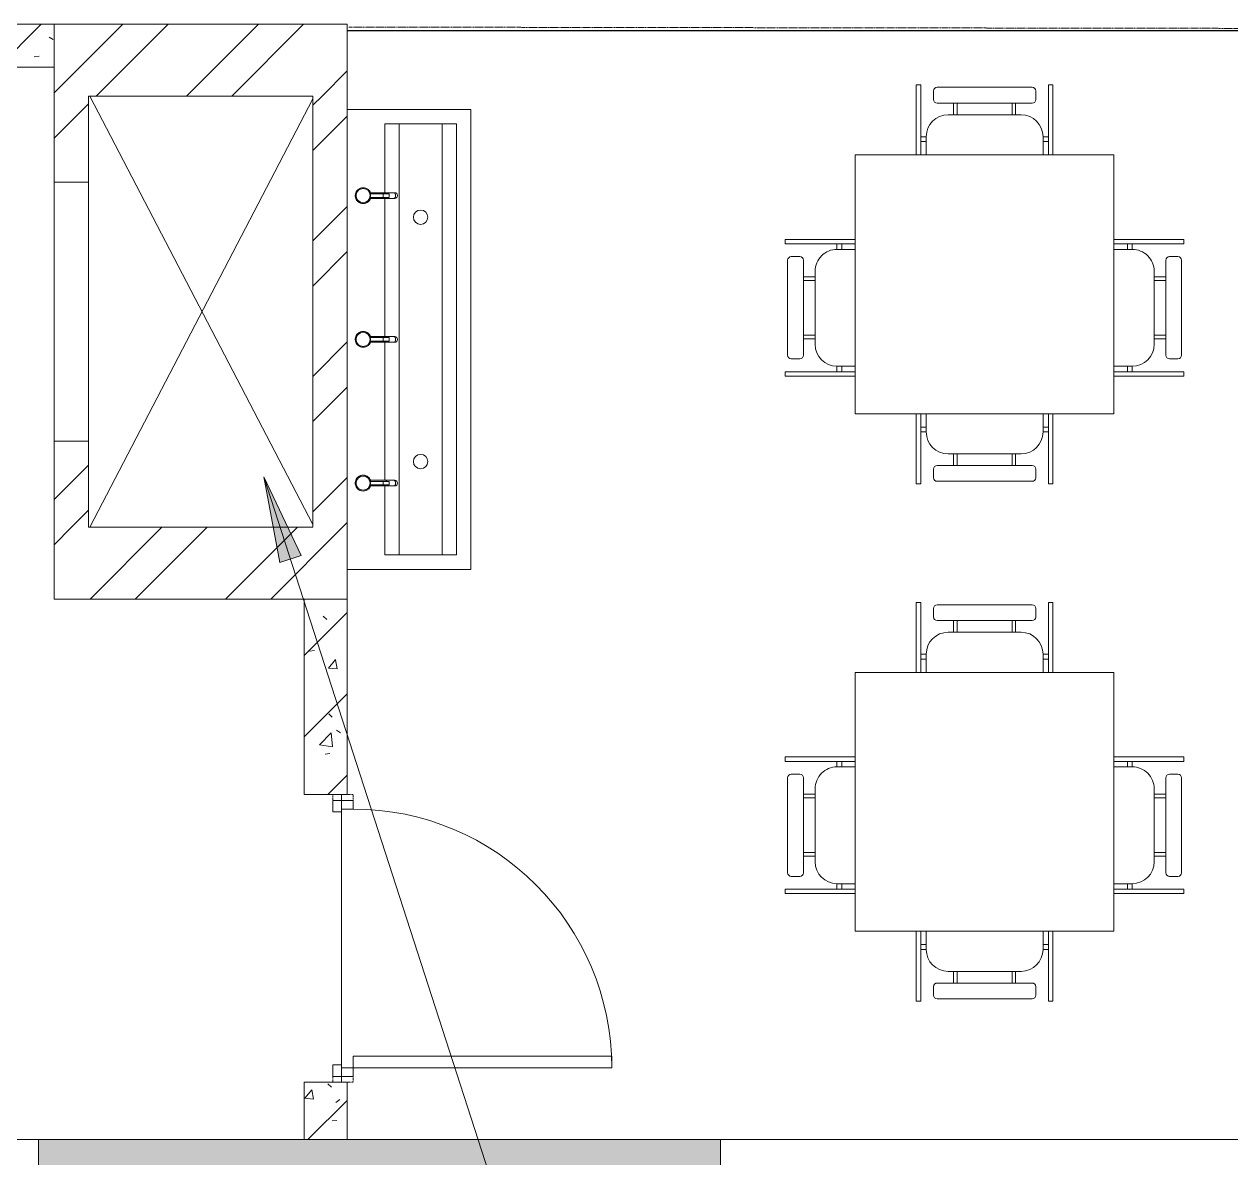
# Model space of a CAD drawing. Header units: millimetres. Extents: x -515342 to 330399, y -224905 to 507333.
# Drawn here: x -355221 to -351023, y 378746 to 382689 of the extents above; entities that cross this region are included whole.
import ezdxf

# ---------------------------------------------------------------- set-up
doc = ezdxf.new("R2010")
doc.units = ezdxf.units.MM
doc.linetypes.add('ASVP_Невидимые', pattern=[5, 3, -2])
doc.linetypes.add('ASVP_Штриховая_ш3 п1_5', pattern=[4.5, 3, -1.5])
doc.layers.get('0').update_dxf_attribs({"lineweight": 0})
for name, color, linetype, lineweight in [('Аннотация', 7, 'Continuous', 0), ('Двери', 7, 'Continuous', 0), ('Линии', 7, 'Continuous', 0), ('Линии разделители', 7, 'ASVP_Штриховая_ш3 п1_5', 0), ('Мебель', 7, 'Continuous', 0), ('Перекрытие', 7, 'Continuous', 0), ('Сантехника', 7, 'Continuous', 0), ('Стены внутренние', 7, 'Continuous', 0), ('Стены несущие', 7, 'Continuous', 0), ('Стены перегородки', 7, 'Continuous', 0), ('Стены штриховка', 7, 'Continuous', 0)]:
    doc.layers.add(name, color=color, linetype=linetype, lineweight=lineweight)
pattern_1 = [(45, (-374461.89, 375834.49), (-141.4214, 141.4214), [])]
pattern_2 = [(50, (-374461.9, 375834.5), (364.368, -31.8783), [38.1, -419.1]), (355, (-374461.9, 375834.5), (-70.486, 382.113), [30.48, -335.28]), (100.451, (-374431.53, 375831.83), (293.885, 350.2334), [32.38, -356.18]), (46.184, (-374461.9, 375936.1), (542.1585, -84.086), [57.15, -628.65]), (96.636, (-374416.7, 375929.1), (474.805, 494.855), [48.57, -534.27]), (351.184, (-374461.9, 375936.1), (474.81, 494.85), [45.72, -502.92]), (21, (-374411.1, 375910.7), (303.2285, -204.5305), [38.1, -419.1]), (326, (-374411.1, 375910.7), (123.604, 368.376), [30.48, -335.28]), (71.451, (-374385.82, 375893.64), (426.834, 163.843), [32.38, -356.18]), (37.5, (-374461.89, 375834.49), (6.17665, 169.11015), [16.764, -314.452, 16.764, -323.596, -336.55]), (37.5, (-374461.89, 375834.49), (6.17665, 169.11015), [-671.576, 16.764, -319.786]), (7.5, (-374461.89, 375834.49), (133.6389, 200.3615), [16.764, -177.292, 16.764, -306.832, -128.27]), (7.5, (-374461.89, 375834.49), (133.6389, 200.3615), [-517.652, 16.764, -111.506]), (327.5, (-374575.17, 375834.49), (271.1818, -11.4584), [16.764, -110.236, 16.764, -379.476, -525.78]), (327.5, (-374575.17, 375834.49), (271.1818, -11.4584), [-523.24, 16.764, -509.016]), (317.5, (-374625.97, 375834.5), (296.2585, 50.8528), [16.764, -148.336, 16.764, -246.38, -373.38]), (317.5, (-374625.97, 375834.5), (296.2585, 50.8528), [-428.244, 16.764, -356.616])]
pattern_3 = [(45, (-374461.9, 375834.5), (-235.7317, 235.7317), []), (45, (-374304.74, 375834.5), (-235.7317, 235.7317), [])]

# ---------------------------------------------------------------- blocks, each defined once
blk = doc.blocks.new('СД_Люблино_Фасады_rvt-1-О_АР_П_4__10_050_План 4 этажа')
at = {"layer": 'Стены внутренние'}
h = blk.add_hatch(dxfattribs=at)
h.set_pattern_fill('FP_1', color=256, style=0, pattern_type=2)
h.set_pattern_definition([(45, (0, 0), (-224.5064, 224.5064), []), (45, (224.5, 0), (-224.5064, 224.5064), [396.875, -79.375, 3.353, -76.022])])
h.paths.add_polyline_path([(85325, 2475), (85325, 2975), (84034.6, 2975), (84034.6, 2475), (84733.5, 2475)])
h.paths.add_polyline_path([(82424.6, 2475), (82424.6, 2975), (80024.6, 2975), (80024.6, 2475), (82179, 2475)])
h.paths.add_polyline_path([(77581, 2475), (77614.6, 2475), (77614.6, 2975), (76428.8, 2975), (76428.8, 2475), (76559.2, 2475)])
h.paths.add_polyline_path([(74004.7, 2475), (74018.8, 2475), (74018.8, 2975), (71654.3, 2975), (71654.3, 2475), (73493.8, 2475)])
h.paths.add_polyline_path([(69917.5, 2475), (70044.3, 2475), (70044.3, 2975), (68833.2, 2975), (68833.2, 2475), (69406.6, 2475)])
h.paths.add_polyline_path([(67223.2, 2475), (67223.2, 2975), (66055, 2975), (66055, 2475), (66852.1, 2475)])
h.paths.add_polyline_path([(64445, 2475), (64445, 2975), (63279.5, 2975), (63279.5, 2475), (64297.6, 2475)])
h.paths.add_polyline_path([(61669.5, 2475), (61669.5, 2975), (59270, 2975), (59270, 2475), (61232.2, 2475)])
h.paths.add_polyline_path([(56860, 2475), (56860, 2975), (55705, 2975), (55705, 2475), (56634.1, 2475)])
h.paths.add_polyline_path([(53295, 2475), (53295, 2975), (52107.5, 2975), (52107.5, 2475), (53057.8, 2475)])
h.paths.add_polyline_path([(49481.5, 2475), (49697.5, 2475), (49697.5, 2975), (48505, 2975), (48505, 2475), (48970.6, 2475)])
h.paths.add_polyline_path([(46095, 2475), (46095, 2975), (44880, 2975), (44880, 2475), (45905.2, 2475)])
h.paths.add_polyline_path([(42329, 2475), (42470, 2475), (42470, 2975), (40100.1, 2975), (40100.1, 2475), (41818.1, 2475)])
h.paths.add_polyline_path([(38241.8, 2475), (38490.1, 2475), (38490.1, 2975), (37284.2, 2975), (37284.2, 2475), (37730.9, 2475)])
h.paths.add_polyline_path([(35674.2, 2475), (35674.2, 2975), (34486.9, 2975), (34486.9, 2475), (35177, 2475)])
h.paths.add_polyline_path([(32876.9, 2475), (32876.9, 2975), (31722.6, 2975), (31722.6, 2475), (32621.9, 2475)])
h.paths.add_polyline_path([(30067.4, 2475), (30112.6, 2475), (30112.6, 2975), (27685.9, 2975), (27685.9, 2475), (29556.5, 2475)])
h.paths.add_polyline_path([(25275.9, 2475), (25275.9, 2975), (24073.4, 2975), (24073.4, 2475), (24958.4, 2475)])
h.paths.add_polyline_path([(21382.1, 2475), (21663.4, 2475), (21663.4, 2975), (19290.9, 2975), (19290.9, 2475), (19338.5, 2475)])
h.paths.add_polyline_path([(17680.9, 2475), (17680.9, 2975), (16335, 2975), (16335, 2475), (17294.9, 2475)])
for p, q in [((17680.9, 2975), (19290.9, 2975)), ((21663.4, 2975), (24073.4, 2975))]:
    blk.add_line(p, q, dxfattribs=at)
at = {"layer": 'Стены несущие'}
for p, q in [((21663.4, 2975), (19290.9, 2975)), ((19290.9, 2975), (19290.9, 2655)), ((21663.4, 2655), (21663.4, 2975))]:
    blk.add_line(p, q, dxfattribs=at)
blk = doc.blocks.new('Дверь_Деревянная_1 полотно - АР_Дверь_Межкомнатная_900х2000h_полотно__Г_Л-9146195-О_АР_П_4__10_050_План 4 этажа')
at = {"layer": 'Двери', "lineweight": 18}
for p, q in [((450, 995), (410, 995)), ((410, 95), (410, 995)), ((450, 95), (450, 995)), ((-480, 95), (-450, 95)), ((-480, 95), (-480, 25)), ((-450, 55), (-450, 95)), ((410, 95), (450, 95)), ((480, 95), (450, 95)), ((450, 55), (450, 95)), ((480, 95), (480, 25)), ((-450, 55), (-440, 55)), ((-440, 25), (-440, 55)), ((450, 55), (440, 55)), ((440, 25), (440, 55)), ((-480, 25), (-440, 25)), ((480, 25), (440, 25))]:
    blk.add_line(p, q, dxfattribs=at)
at = {"layer": 'Двери', "linetype": 'ASVP_Невидимые', "lineweight": 18}
for p, q in [((-500, 95), (-500, 75)), ((-480, 95), (-500, 95)), ((480, 95), (500, 95)), ((500, 95), (500, 75)), ((-500, 25), (-480, 25)), ((500, 25), (480, 25))]:
    blk.add_line(p, q, dxfattribs=at)
at = {"layer": 'Двери', "lineweight": 18}
blk.add_arc((450, 95), 900, 90, 180, dxfattribs=at)
blk = doc.blocks.new('Стол-Прямоугольный - 900х900 мм-8748101-О_АР_П_4__10_050_План 4 этажа')
at = {"layer": 'Мебель'}
for p, q in [((450, 450), (-450, 450)), ((-450, 450), (-450, -450)), ((450, -450), (450, 450)), ((-450, -450), (450, -450))]:
    blk.add_line(p, q, dxfattribs=at)
blk = doc.blocks.new('Стул-Штабель - Стул-Штабель-8766705-О_АР_П_4__10_050_План 4 этажа')
at = {"layer": 'Мебель'}
for p, q in [((-416.6, 108.9), (-416.6, -134.5)), ((-401.3, -134.5), (-401.3, 108.9)), ((-382.2, 108.9), (-382.2, 45.4)), ((24.2, 108.9), (24.2, 45.4)), ((43.2, -134.5), (43.2, 108.9)), ((58.6, 108.9), (58.6, -134.5)), ((-401.3, 45.4), (-401.3, 62.4)), ((-382.2, 62.4), (-401.3, 62.4)), ((-382.2, 45.4), (-401.3, 45.4)), ((-382.2, 45.4), (-382.2, 62.4)), ((24.2, 62.4), (43.2, 62.4)), ((24.2, 45.4), (24.2, 62.4)), ((24.2, 45.4), (43.2, 45.4)), ((43.2, 45.4), (43.2, 62.4)), ((-306, -30.8), (-52, -30.8)), ((-286.9, -30.8), (-286.9, -71.4)), ((-286.9, -30.8), (-274.2, -30.8)), ((-274.2, -30.8), (-274.2, -71.4)), ((-83.8, -30.8), (-83.8, -71.4)), ((-71.1, -30.8), (-83.8, -30.8)), ((-71.1, -30.8), (-71.1, -71.4)), ((-344.1, -71.4), (-13.9, -71.4)), ((-356.8, -84.1), (-356.8, -113.6)), ((-1.2, -84.1), (-1.2, -113.6)), ((-416.6, -134.5), (-401.3, -134.5)), ((-344.1, -126.3), (-13.9, -126.3)), ((58.6, -134.5), (43.2, -134.5))]:
    blk.add_line(p, q, dxfattribs=at)
for centre, radius, start, end in [((-306, 45.4), 76.2, 180, 270), ((-52, 45.4), 76.2, 270, 0), ((-344.1, -84.1), 12.7, 90, 180), ((-13.9, -84.1), 12.7, 360, 90), ((-344.1, -113.6), 12.7, 180, 270), ((-13.9, -113.6), 12.7, 270, 0)]:
    blk.add_arc(centre, radius, start, end, dxfattribs=at)
blk = doc.blocks.new('Стул-Штабель - Стул-Штабель-8767036-О_АР_П_4__10_050_План 4 этажа')
at = {"layer": 'Мебель'}
for p, q in [((-416.6, -108.9), (-416.6, 134.5)), ((-416.6, 134.5), (-401.3, 134.5)), ((-401.3, 134.5), (-401.3, -108.9)), ((-344.1, 126.3), (-13.9, 126.3)), ((43.2, 134.5), (43.2, -108.9)), ((58.6, 134.5), (43.2, 134.5)), ((58.6, -108.9), (58.6, 134.5)), ((-356.8, 84.1), (-356.8, 113.6)), ((-1.2, 84.1), (-1.2, 113.6)), ((-344.1, 71.4), (-13.9, 71.4)), ((-286.9, 30.8), (-286.9, 71.4)), ((-274.2, 30.8), (-274.2, 71.4)), ((-83.8, 30.8), (-83.8, 71.4)), ((-71.1, 30.8), (-71.1, 71.4)), ((-306, 30.8), (-52, 30.8)), ((-286.9, 30.8), (-274.2, 30.8)), ((-71.1, 30.8), (-83.8, 30.8)), ((-401.3, -45.4), (-401.3, -62.4)), ((-382.2, -45.4), (-401.3, -45.4)), ((-382.2, -62.4), (-401.3, -62.4)), ((-382.2, -45.4), (-382.2, -62.4)), ((-382.2, -108.9), (-382.2, -45.4)), ((24.2, -45.4), (24.2, -62.4)), ((24.2, -45.4), (43.2, -45.4)), ((24.2, -108.9), (24.2, -45.4)), ((24.2, -62.4), (43.2, -62.4)), ((43.2, -45.4), (43.2, -62.4))]:
    blk.add_line(p, q, dxfattribs=at)
for centre, radius, start, end in [((-344.1, 113.6), 12.7, 90, 180), ((-13.9, 113.6), 12.7, 360, 90), ((-344.1, 84.1), 12.7, 180, 270), ((-13.9, 84.1), 12.7, 270, 0), ((-306, -45.4), 76.2, 90, 180), ((-52, -45.4), 76.2, 360, 90)]:
    blk.add_arc(centre, radius, start, end, dxfattribs=at)
blk = doc.blocks.new('Стул-Штабель - Стул-Штабель-V26-О_АР_П_4__10_050_План 4 этажа')
at = {"layer": 'Мебель'}
for p, q in [((-416.6, 108.9), (-416.6, -134.5)), ((-401.3, -134.5), (-401.3, 108.9)), ((-382.2, 108.9), (-382.2, 45.4)), ((24.2, 108.9), (24.2, 45.4)), ((43.2, -134.5), (43.2, 108.9)), ((58.6, 108.9), (58.6, -134.5)), ((-401.3, 45.4), (-401.3, 62.4)), ((-382.2, 62.4), (-401.3, 62.4)), ((-382.2, 45.4), (-401.3, 45.4)), ((-382.2, 45.4), (-382.2, 62.4)), ((24.2, 62.4), (43.2, 62.4)), ((24.2, 45.4), (24.2, 62.4)), ((24.2, 45.4), (43.2, 45.4)), ((43.2, 45.4), (43.2, 62.4)), ((-306, -30.8), (-52, -30.8)), ((-286.9, -30.8), (-286.9, -71.4)), ((-286.9, -30.8), (-274.2, -30.8)), ((-274.2, -30.8), (-274.2, -71.4)), ((-83.8, -30.8), (-83.8, -71.4)), ((-71.1, -30.8), (-83.8, -30.8)), ((-71.1, -30.8), (-71.1, -71.4)), ((-344.1, -71.4), (-13.9, -71.4)), ((-356.8, -84.1), (-356.8, -113.6)), ((-1.2, -84.1), (-1.2, -113.6)), ((-416.6, -134.5), (-401.3, -134.5)), ((-344.1, -126.3), (-13.9, -126.3)), ((58.6, -134.5), (43.2, -134.5))]:
    blk.add_line(p, q, dxfattribs=at)
for centre, radius, start, end in [((-306, 45.4), 76.2, 180, 270), ((-52, 45.4), 76.2, 270, 0), ((-344.1, -84.1), 12.7, 90, 180), ((-13.9, -84.1), 12.7, 360, 90), ((-344.1, -113.6), 12.7, 180, 270), ((-13.9, -113.6), 12.7, 270, 0)]:
    blk.add_arc(centre, radius, start, end, dxfattribs=at)
blk = doc.blocks.new('Стул-Штабель - Стул-Штабель-V27-О_АР_П_4__10_050_План 4 этажа')
at = {"layer": 'Мебель'}
for p, q in [((-416.6, -108.9), (-416.6, 134.5)), ((-416.6, 134.5), (-401.3, 134.5)), ((-401.3, 134.5), (-401.3, -108.9)), ((-344.1, 126.3), (-13.9, 126.3)), ((43.2, 134.5), (43.2, -108.9)), ((58.6, 134.5), (43.2, 134.5)), ((58.6, -108.9), (58.6, 134.5)), ((-356.8, 84.1), (-356.8, 113.6)), ((-1.2, 84.1), (-1.2, 113.6)), ((-344.1, 71.4), (-13.9, 71.4)), ((-286.9, 30.8), (-286.9, 71.4)), ((-274.2, 30.8), (-274.2, 71.4)), ((-83.8, 30.8), (-83.8, 71.4)), ((-71.1, 30.8), (-71.1, 71.4)), ((-306, 30.8), (-52, 30.8)), ((-286.9, 30.8), (-274.2, 30.8)), ((-71.1, 30.8), (-83.8, 30.8)), ((-401.3, -45.4), (-401.3, -62.4)), ((-382.2, -45.4), (-401.3, -45.4)), ((-382.2, -62.4), (-401.3, -62.4)), ((-382.2, -45.4), (-382.2, -62.4)), ((-382.2, -108.9), (-382.2, -45.4)), ((24.2, -45.4), (24.2, -62.4)), ((24.2, -45.4), (43.2, -45.4)), ((24.2, -108.9), (24.2, -45.4)), ((24.2, -62.4), (43.2, -62.4)), ((43.2, -45.4), (43.2, -62.4))]:
    blk.add_line(p, q, dxfattribs=at)
for centre, radius, start, end in [((-344.1, 113.6), 12.7, 90, 180), ((-13.9, 113.6), 12.7, 360, 90), ((-344.1, 84.1), 12.7, 180, 270), ((-13.9, 84.1), 12.7, 270, 0), ((-306, -45.4), 76.2, 90, 180), ((-52, -45.4), 76.2, 360, 90)]:
    blk.add_arc(centre, radius, start, end, dxfattribs=at)
blk = doc.blocks.new('АР_Раковина коллективная - АР_Раковина коллективная 2-9486707-О_АР_П_4__10_050_План 4 этажа')
at = {"layer": 'Сантехника'}
for p, q in [((20795.1, 6558.5), (20365, 6558.5)), ((20795.1, 4958.5), (20795.1, 6558.5)), ((20495.1, 6508.5), (20745.1, 6508.5)), ((20495.1, 6268.5), (20495.1, 6508.5)), ((20545.1, 5008.5), (20545.1, 6508.5)), ((20695.1, 6508.5), (20695.1, 5008.5)), ((20745.1, 6508.5), (20745.1, 5008.5)), ((20495.1, 5768.5), (20495.1, 6248.6)), ((20495.1, 5268.5), (20495.1, 5748.6)), ((20495.1, 5008.5), (20495.1, 5248.6)), ((20745.1, 5008.5), (20495.1, 5008.5)), ((20365, 4958.5), (20795.1, 4958.5))]:
    blk.add_line(p, q, dxfattribs=at)
for centre, start, end in [((20620.1, 6183.5), 90, 270), ((20620.1, 6183.5), 270, 90), ((20620.1, 5333.5), 90, 270), ((20620.1, 5333.5), 270, 90)]:
    blk.add_arc(centre, 25, start, end, dxfattribs=at)
blk = doc.blocks.new('АР_Смеситель для коллективной раковины_ГОСТ25809-96 - АР_Смеситель_Для умывальника_Однорукояточный-8292415-О_АР_П_4__10_050_План 4 этажа')
at = {"layer": 'Сантехника'}
for p, q in [((20490.4, 5764.5), (20444.7, 5764.5)), ((20444.7, 5752.5), (20490.4, 5752.5)), ((20503.5, 5768.5), (20445.3, 5768.5)), ((20490.3, 5753.5), (20490.3, 5763.5)), ((20511.1, 5764.5), (20490.4, 5764.5)), ((20490.4, 5752.5), (20511.1, 5752.5)), ((20526.2, 5768.5), (20503.5, 5768.5)), ((20511.1, 5763.5), (20511.1, 5764.5)), ((20511.1, 5764.5), (20511.1, 5763.5)), ((20511.1, 5763.5), (20511.1, 5753.5)), ((20511.1, 5753.5), (20511.1, 5752.5)), ((20511.1, 5752.5), (20511.1, 5753.5)), ((20530.1, 5768.5), (20526.2, 5768.5)), ((20445.3, 5748.5), (20503.5, 5748.5)), ((20503.5, 5748.5), (20526.2, 5748.5)), ((20526.2, 5748.5), (20530.1, 5748.5))]:
    blk.add_line(p, q, dxfattribs=at)
for radius, start, end in [(27.5, 90, 270), (27.5, 173.3116, 186.6875), (27.5, 135, 168.0226), (27.5, 191.9767, 225), (24.5, 90, 270), (27.5, 113.3113, 126.6872), (27.5, 90, 108.0223), (27.5, 71.9777, 90), (27.5, 11.0769, 90), (24.5, 270, 90), (27.5, 270, 348.9224), (27.5, 53.3128, 66.6887), (27.5, 11.9774, 45), (27.5, 315, 348.0233), (24.5, 10.2298, 15), (24.5, 10.2298, 15), (24.5, 345, 349.7702), (24.5, 345, 349.7702), (27.5, 233.3119, 246.6878), (27.5, 251.9769, 270), (27.5, 270, 288.0231), (27.5, 293.3122, 306.6881)]:
    blk.add_arc((20420.1, 5758.5), radius, start, end, dxfattribs=at)
for start_param, end_param in [(4.712389, 6.283185), (3.141593, 4.712389)]:
    blk.add_ellipse((20530.1, 5758.5), major_axis=(0, 10), ratio=0.965926, start_param=start_param, end_param=end_param, dxfattribs=at)
for points, knots in [([(20444.2, 5763), (20444.2, 5763.3), (20444.1, 5763.8), (20443.9, 5764.4), (20443.8, 5764.8), (20443.8, 5765), (20443.7, 5765.1)], [0.13888889, 0.13888889, 0.13888889, 0.13888889, 0.16666667, 0.19444444, 0.20833333, 0.22222222, 0.22222222, 0.22222222, 0.22222222]), ([(20443.7, 5751.8), (20443.7, 5751.9), (20443.8, 5752), (20443.9, 5752.4), (20444, 5753.1), (20444.1, 5753.7), (20444.2, 5754)], [0.77430556, 0.77430556, 0.77430556, 0.77430556, 0.78298611, 0.79166667, 0.82638889, 0.86111111, 0.86111111, 0.86111111, 0.86111111]), ([(20490.4, 5764.5), (20490.4, 5764.5), (20490.4, 5764.5), (20490.3, 5764.4), (20490.3, 5764.2), (20490.3, 5764), (20490.3, 5763.7), (20490.3, 5763.5)], [0, 0, 0, 0, 0.166667, 0.333333, 0.5, 0.666667, 1, 1, 1, 1]), ([(20490.8, 5752.5), (20490.8, 5752.5), (20490.8, 5752.5), (20490.9, 5752.6), (20490.9, 5752.8), (20490.9, 5753.1), (20490.9, 5753.3), (20490.9, 5753.5)], [0, 0, 0, 0, 0.166667, 0.333333, 0.5, 0.666667, 1, 1, 1, 1]), ([(20499.8, 5753.5), (20500.2, 5752), (20501, 5750.1), (20502.4, 5748.7), (20503.2, 5748.5), (20503.5, 5748.5)], [0.1666667, 0.1666667, 0.1666667, 0.1666667, 0.3333333, 0.4166667, 0.5, 0.5, 0.5, 0.5]), ([(20526.2, 5768.5), (20526.4, 5768.5), (20526.7, 5768.5), (20527.2, 5768.4), (20527.6, 5768.3), (20528.1, 5768.2), (20528.5, 5768), (20529, 5767.8), (20529.4, 5767.5), (20529.8, 5767.2), (20530.2, 5766.8), (20530.7, 5766.3), (20531.1, 5765.8), (20531.6, 5765.1), (20532, 5764.4), (20532.4, 5763.5), (20532.8, 5762.4), (20533.2, 5760.7), (20533.3, 5759.4), (20533.3, 5758.5)], [0.5, 0.5, 0.5, 0.5, 0.5208333, 0.5416667, 0.5625, 0.5833333, 0.6041667, 0.625, 0.6458333, 0.6666667, 0.6875, 0.7083333, 0.75, 0.7708333, 0.7916667, 0.8333333, 0.875, 0.9166667, 1, 1, 1, 1]), ([(20533.3, 5758.5), (20533.3, 5757.6), (20533.2, 5756.3), (20532.8, 5754.7), (20532.4, 5753.5), (20532, 5752.6), (20531.6, 5751.9), (20531.1, 5751.3), (20530.6, 5750.6), (20529.9, 5750), (20529.4, 5749.5), (20529, 5749.3), (20528.5, 5749), (20528.1, 5748.8), (20527.6, 5748.7), (20527.2, 5748.6), (20526.7, 5748.5), (20526.4, 5748.5), (20526.2, 5748.5)], [0, 0, 0, 0, 0.0833333, 0.125, 0.1666667, 0.2083333, 0.2291667, 0.25, 0.2916667, 0.3333333, 0.3541667, 0.375, 0.3958333, 0.4166667, 0.4375, 0.4583333, 0.4791667, 0.5, 0.5, 0.5, 0.5])]:
    blk.add_open_spline(points, degree=3, knots=knots, dxfattribs=at)
for points in [[(20444.8, 5763.5), (20444.8, 5763.6), (20444.8, 5763.8), (20444.8, 5764), (20444.7, 5764.2), (20444.7, 5764.4), (20444.7, 5764.5), (20444.7, 5764.5)], [(20444.7, 5752.5), (20444.7, 5752.6), (20444.7, 5752.6), (20444.7, 5752.8), (20444.8, 5753), (20444.8, 5753.3), (20444.8, 5753.4), (20444.8, 5753.5)], [(20444.8, 5753.5), (20445.2, 5755.2), (20445.5, 5758.5), (20445.2, 5761.8), (20444.8, 5763.5)], [(20445.1, 5764.5), (20445.1, 5764.5), (20445.2, 5764.5), (20445.2, 5764.5)], [(20445.2, 5752.6), (20445.2, 5752.6), (20445.2, 5752.5), (20445.1, 5752.5), (20445.1, 5752.5)], [(20490.3, 5753.5), (20490.3, 5753.3), (20490.3, 5753), (20490.3, 5752.6), (20490.4, 5752.5), (20490.4, 5752.5)], [(20490.9, 5763.5), (20490.9, 5763.7), (20490.9, 5764), (20490.9, 5764.4), (20490.8, 5764.5), (20490.8, 5764.5)], [(20503.5, 5768.5), (20503.2, 5768.5), (20502.4, 5768.3), (20501.4, 5767.3), (20500.5, 5765.7), (20500, 5764.3), (20499.8, 5763.5)]]:
    blk.add_open_spline(points, degree=3, dxfattribs=at)
blk = doc.blocks.new('АР_Смеситель для коллективной раковины_ГОСТ25809-96 - АР_Смеситель_Для умывальника_Однорукояточный-V65-О_АР_П_4__10_050_План 4 этажа')
at = {"layer": 'Сантехника'}
for p, q in [((20490.4, 5264.5), (20444.7, 5264.5)), ((20444.7, 5252.5), (20490.4, 5252.5)), ((20503.5, 5268.5), (20445.3, 5268.5)), ((20445.3, 5248.5), (20503.5, 5248.5)), ((20490.3, 5253.5), (20490.3, 5263.5)), ((20511.1, 5264.5), (20490.4, 5264.5)), ((20490.4, 5252.5), (20511.1, 5252.5)), ((20526.2, 5268.5), (20503.5, 5268.5)), ((20503.5, 5248.5), (20526.2, 5248.5)), ((20511.1, 5263.5), (20511.1, 5264.5)), ((20511.1, 5264.5), (20511.1, 5263.5)), ((20511.1, 5263.5), (20511.1, 5253.5)), ((20511.1, 5253.5), (20511.1, 5252.5)), ((20511.1, 5252.5), (20511.1, 5253.5)), ((20530.1, 5268.5), (20526.2, 5268.5)), ((20526.2, 5248.5), (20530.1, 5248.5))]:
    blk.add_line(p, q, dxfattribs=at)
for radius, start, end in [(27.5, 90, 270), (27.5, 173.3116, 186.6875), (27.5, 150, 168.0226), (27.5, 191.9767, 225), (24.5, 90, 270), (27.5, 135, 149.3687), (27.5, 113.3113, 126.6872), (27.5, 90, 108.0223), (27.5, 71.9777, 90), (27.5, 11.0769, 90), (24.5, 270, 90), (27.5, 270, 348.9224), (27.5, 53.3128, 66.6887), (27.5, 30.6313, 45), (27.5, 315, 348.0233), (24.5, 10.2298, 15), (24.5, 10.2298, 15), (24.5, 345, 349.7702), (24.5, 345, 349.7702), (27.5, 11.9774, 30), (27.5, 233.3119, 246.6878), (27.5, 251.9769, 270), (27.5, 270, 288.0231), (27.5, 293.3122, 306.6881)]:
    blk.add_arc((20420.1, 5258.5), radius, start, end, dxfattribs=at)
for start_param, end_param in [(4.712389, 6.283185), (3.141593, 4.712389)]:
    blk.add_ellipse((20530.1, 5258.5), major_axis=(0, 10), ratio=0.965926, start_param=start_param, end_param=end_param, dxfattribs=at)
for points, knots in [([(20444.2, 5263), (20444.2, 5263.3), (20444.1, 5263.8), (20443.9, 5264.4), (20443.8, 5264.8), (20443.8, 5265), (20443.7, 5265.1)], [0.13888889, 0.13888889, 0.13888889, 0.13888889, 0.16666667, 0.19444444, 0.20833333, 0.22222222, 0.22222222, 0.22222222, 0.22222222]), ([(20443.7, 5251.8), (20443.7, 5251.9), (20443.8, 5252), (20443.9, 5252.4), (20444, 5253.1), (20444.1, 5253.7), (20444.2, 5254)], [0.77430556, 0.77430556, 0.77430556, 0.77430556, 0.78298611, 0.79166667, 0.82638889, 0.86111111, 0.86111111, 0.86111111, 0.86111111]), ([(20490.4, 5264.5), (20490.4, 5264.5), (20490.4, 5264.5), (20490.3, 5264.4), (20490.3, 5264.2), (20490.3, 5264), (20490.3, 5263.7), (20490.3, 5263.5)], [0, 0, 0, 0, 0.166667, 0.333333, 0.5, 0.666667, 1, 1, 1, 1]), ([(20490.8, 5252.5), (20490.8, 5252.5), (20490.8, 5252.5), (20490.9, 5252.6), (20490.9, 5252.8), (20490.9, 5253.1), (20490.9, 5253.3), (20490.9, 5253.5)], [0, 0, 0, 0, 0.166667, 0.333333, 0.5, 0.666667, 1, 1, 1, 1]), ([(20499.8, 5253.5), (20500.2, 5252), (20501, 5250.1), (20502.4, 5248.7), (20503.2, 5248.5), (20503.5, 5248.5)], [0.1666667, 0.1666667, 0.1666667, 0.1666667, 0.3333333, 0.4166667, 0.5, 0.5, 0.5, 0.5]), ([(20526.2, 5268.5), (20526.4, 5268.5), (20526.7, 5268.5), (20527.2, 5268.4), (20527.6, 5268.3), (20528.1, 5268.2), (20528.5, 5268), (20529, 5267.8), (20529.4, 5267.5), (20529.8, 5267.2), (20530.2, 5266.8), (20530.7, 5266.3), (20531.1, 5265.8), (20531.6, 5265.1), (20532, 5264.4), (20532.4, 5263.5), (20532.8, 5262.4), (20533.2, 5260.7), (20533.3, 5259.4), (20533.3, 5258.5)], [0.5, 0.5, 0.5, 0.5, 0.5208333, 0.5416667, 0.5625, 0.5833333, 0.6041667, 0.625, 0.6458333, 0.6666667, 0.6875, 0.7083333, 0.75, 0.7708333, 0.7916667, 0.8333333, 0.875, 0.9166667, 1, 1, 1, 1]), ([(20533.3, 5258.5), (20533.3, 5257.6), (20533.2, 5256.3), (20532.8, 5254.7), (20532.4, 5253.5), (20532, 5252.6), (20531.6, 5251.9), (20531.1, 5251.3), (20530.6, 5250.6), (20529.9, 5250), (20529.4, 5249.5), (20529, 5249.3), (20528.5, 5249), (20528.1, 5248.8), (20527.6, 5248.7), (20527.2, 5248.6), (20526.7, 5248.5), (20526.4, 5248.5), (20526.2, 5248.5)], [0, 0, 0, 0, 0.0833333, 0.125, 0.1666667, 0.2083333, 0.2291667, 0.25, 0.2916667, 0.3333333, 0.3541667, 0.375, 0.3958333, 0.4166667, 0.4375, 0.4583333, 0.4791667, 0.5, 0.5, 0.5, 0.5])]:
    blk.add_open_spline(points, degree=3, knots=knots, dxfattribs=at)
for points in [[(20444.8, 5263.5), (20444.8, 5263.6), (20444.8, 5263.8), (20444.8, 5264), (20444.7, 5264.2), (20444.7, 5264.4), (20444.7, 5264.5), (20444.7, 5264.5)], [(20444.7, 5252.5), (20444.7, 5252.6), (20444.7, 5252.6), (20444.7, 5252.8), (20444.8, 5253), (20444.8, 5253.3), (20444.8, 5253.4), (20444.8, 5253.5)], [(20444.8, 5253.5), (20445.2, 5255.2), (20445.5, 5258.5), (20445.2, 5261.8), (20444.8, 5263.5)], [(20445.1, 5264.5), (20445.1, 5264.5), (20445.2, 5264.5), (20445.2, 5264.5)], [(20445.2, 5252.6), (20445.2, 5252.6), (20445.2, 5252.5), (20445.1, 5252.5), (20445.1, 5252.5)], [(20490.3, 5253.5), (20490.3, 5253.3), (20490.3, 5253), (20490.3, 5252.6), (20490.4, 5252.5), (20490.4, 5252.5)], [(20490.9, 5263.5), (20490.9, 5263.7), (20490.9, 5264), (20490.9, 5264.4), (20490.8, 5264.5), (20490.8, 5264.5)], [(20503.5, 5268.5), (20503.2, 5268.5), (20502.4, 5268.3), (20501.4, 5267.3), (20500.5, 5265.7), (20500, 5264.3), (20499.8, 5263.5)]]:
    blk.add_open_spline(points, degree=3, dxfattribs=at)

msp = doc.modelspace()

# ---------------------------------------------------------------- hatches: boundary and pattern name
at = {"layer": 'Аннотация'}
msp.add_hatch(color=256, dxfattribs=at).paths.add_polyline_path([(-354386.6602, 381114.8965), (-354331.996, 380817.2864), (-354256.8315, 380841.5754)])
at = {"layer": 'Стены внутренние'}
h = msp.add_hatch(dxfattribs=at)
h.set_pattern_fill('FP_3', color=256, style=0, pattern_type=2)
h.set_pattern_definition(pattern_1)
h.paths.add_polyline_path([(-358188.7513, 382539.4286), (-357116.8897, 382539.4286), (-357116.8897, 382689.4286), (-358266.8897, 382689.4286), (-358266.8897, 382539.4286)])
h.paths.add_polyline_path([(-356116.8897, 382539.4286), (-355116.8897, 382539.4286), (-355116.8897, 382689.4286), (-356116.8897, 382689.4286)])
h = msp.add_hatch(dxfattribs=at)
h.set_pattern_fill('FP_4', color=256, style=0, pattern_type=2)
h.set_pattern_definition(pattern_2)
h.paths.add_polyline_path([(-358188.7513, 382539.4286), (-357116.8897, 382539.4286), (-357116.8897, 382689.4286), (-358266.8897, 382689.4286), (-358266.8897, 382539.4286)])
h.paths.add_polyline_path([(-356116.8897, 382539.4286), (-355116.8897, 382539.4286), (-355116.8897, 382689.4286), (-356116.8897, 382689.4286)])
h = msp.add_hatch(dxfattribs=at)
h.set_pattern_fill('FP_5', color=256, style=0, pattern_type=2)
h.set_pattern_definition(pattern_3)
h.paths.add_polyline_path([(-355116.8897, 380939.4886), (-354996.8897, 380939.4886), (-354996.8897, 381239.4286), (-355116.8897, 381239.4286)])
h.paths.add_polyline_path([(-355116.8897, 382139.4286), (-354996.8897, 382139.4286), (-354996.8897, 382689.4886), (-355116.8897, 382689.4886), (-355116.8897, 382539.4286)])
h = msp.add_hatch(dxfattribs=at)
h.set_pattern_fill('FP_5', color=256, style=0, pattern_type=2)
h.set_pattern_definition(pattern_3)
h.paths.add_polyline_path([(-354996.8897, 382439.4886), (-354096.8897, 382439.4886), (-354096.8897, 382689.4886), (-354996.8897, 382689.4886)])
h = msp.add_hatch(dxfattribs=at)
h.set_pattern_fill('FP_5', color=256, style=0, pattern_type=2)
h.set_pattern_definition(pattern_3)
h.paths.add_polyline_path([(-354096.8897, 380939.4886), (-354096.8897, 382439.4886), (-354216.8897, 382439.4886), (-354216.8897, 380939.4886), (-354101.5638, 380939.4886)])
h = msp.add_hatch(dxfattribs=at)
h.set_pattern_fill('FP_5', color=256, style=0, pattern_type=2)
h.set_pattern_definition(pattern_3)
h.paths.add_polyline_path([(-355116.8897, 380689.4886), (-354096.8897, 380689.4886), (-354096.8897, 380939.4886), (-355116.8897, 380939.4886)])
h = msp.add_hatch(dxfattribs=at)
h.set_pattern_fill('FP_3', color=256, style=0, pattern_type=2)
h.set_pattern_definition(pattern_1)
h.paths.add_polyline_path([(-354096.8897, 378809.4286), (-354096.8897, 379009.4286), (-354246.8897, 379009.4286), (-354246.8897, 378809.4286)])
h.paths.add_polyline_path([(-354246.8897, 380009.4286), (-354096.8897, 380009.4286), (-354096.8897, 380689.4886), (-354246.8897, 380689.4886), (-354246.8897, 380213.6848)])
h = msp.add_hatch(dxfattribs=at)
h.set_pattern_fill('FP_4', color=256, style=0, pattern_type=2)
h.set_pattern_definition(pattern_2)
h.paths.add_polyline_path([(-354096.8897, 378809.4286), (-354096.8897, 379009.4286), (-354246.8897, 379009.4286), (-354246.8897, 378809.4286)])
h.paths.add_polyline_path([(-354246.8897, 380009.4286), (-354096.8897, 380009.4286), (-354096.8897, 380689.4886), (-354246.8897, 380689.4886), (-354246.8897, 380213.6848)])

# ---------------------------------------------------------------- linework, layer by layer
at = {"layer": 'Аннотация'}
for p, q in [((-354386.6602, 381114.8965), (-354331.996, 380817.2864)), ((-354256.8315, 380841.5754), (-354386.6602, 381114.8965)), ((-354386.6602, 381114.8965), (-352909.5071, 376543.7065)), ((-354331.996, 380817.2864), (-354256.8315, 380841.5754))]:
    msp.add_line(p, q, dxfattribs=at)
at = {"layer": 'Линии'}
for p, q in [((-354991.8897, 382439.4886), (-354216.8897, 380949.1039)), ((-354991.8897, 380939.4886), (-354216.8897, 382429.8732))]:
    msp.add_line(p, q, dxfattribs=at)
at = {"layer": 'Линии разделители'}
msp.add_line((-354091.3745, 382679.2286), (-345508.6541, 382666.9286), dxfattribs=at)
at = {"layer": 'Перекрытие'}
for p, q in [((-356116.8897, 382689.4886), (-355116.8897, 382689.4886)), ((-354096.8897, 382666.9), (-345401.8897, 382666.9)), ((-345401.683, 382666.7219), (-354096.8897, 382666.7219)), ((-354116.8897, 379009.4286), (-354116.8897, 380009.4286))]:
    msp.add_line(p, q, dxfattribs=at)
at = {"layer": 'Стены внутренние'}
for p, q in [((-355116.8897, 381239.4286), (-355116.8897, 382139.4286)), ((-354996.8897, 382139.4286), (-354996.8897, 381239.4286))]:
    msp.add_line(p, q, dxfattribs=at)
at = {"layer": 'Стены перегородки'}
for p, q in [((-355116.8897, 382689.4286), (-356116.8897, 382689.4286)), ((-354096.8897, 382689.4886), (-355116.8897, 382689.4886)), ((-354096.8897, 380009.4286), (-354096.8897, 382689.4886)), ((-356116.8897, 382539.4286), (-355116.8897, 382539.4286)), ((-355116.8897, 382539.4286), (-355116.8897, 382139.4286)), ((-354996.8897, 382139.4286), (-354996.8897, 382439.4886)), ((-354996.8897, 382439.4886), (-354216.8897, 382439.4886)), ((-354216.8897, 382439.4886), (-354216.8897, 380939.4886)), ((-355116.8897, 382139.4286), (-354996.8897, 382139.4286)), ((-354996.8897, 381239.4286), (-355116.8897, 381239.4286)), ((-355116.8897, 381239.4286), (-355116.8897, 380689.4886)), ((-354996.8897, 380939.4886), (-354996.8897, 381239.4286)), ((-354216.8897, 380939.4886), (-354996.8897, 380939.4886)), ((-355116.8897, 380689.4886), (-354246.8897, 380689.4886)), ((-354246.8897, 380689.4886), (-354246.8897, 380009.4286)), ((-354246.8897, 380009.4286), (-354096.8897, 380009.4286)), ((-354096.8897, 379009.4286), (-354246.8897, 379009.4286)), ((-354246.8897, 379009.4286), (-354246.8897, 378809.4286)), ((-354096.8897, 378809.4286), (-354096.8897, 379009.4286)), ((-354246.8897, 378809.4286), (-354096.8897, 378809.4286))]:
    msp.add_line(p, q, dxfattribs=at)
at = {"layer": 'Стены штриховка'}
for p, q in [((-355116.8897, 382539.4286), (-355116.8897, 382689.4286)), ((-354096.8897, 380689.4886), (-354246.8897, 380689.4886))]:
    msp.add_line(p, q, dxfattribs=at)

# ---------------------------------------------------------------- block references
msp.add_blockref('СД_Люблино_Фасады_rvt-1-О_АР_П_4__10_050_План 4 этажа', (-374461.8897, 375834.4886))
at = {"layer": 'Двери', "rotation": 269.9999999999998}
msp.add_blockref('Дверь_Деревянная_1 полотно - АР_Дверь_Межкомнатная_900х2000h_полотно__Г_Л-9146195-О_АР_П_4__10_050_План 4 этажа', (-354171.8897, 379509.4286), dxfattribs=at)
at = {"layer": 'Мебель'}
for name, p in [('Стул-Штабель - Стул-Штабель-V27-О_АР_П_4__10_050_План 4 этажа', (-351700.7474, 382343.4204)), ('Стол-Прямоугольный - 900х900 мм-8748101-О_АР_П_4__10_050_План 4 этажа', (-351879.7966, 381784.4886)), ('Стул-Штабель - Стул-Штабель-V26-О_АР_П_4__10_050_План 4 этажа', (-351700.7474, 381225.5567)), ('Стул-Штабель - Стул-Штабель-V27-О_АР_П_4__10_050_План 4 этажа', (-351700.7474, 380543.4204)), ('Стол-Прямоугольный - 900х900 мм-8748101-О_АР_П_4__10_050_План 4 этажа', (-351879.7966, 379984.4886)), ('Стул-Штабель - Стул-Штабель-V26-О_АР_П_4__10_050_План 4 этажа', (-351700.7474, 379425.5567))]:
    msp.add_blockref(name, p, dxfattribs=at)
for name, p, rotation in [('Стул-Штабель - Стул-Штабель-8767036-О_АР_П_4__10_050_План 4 этажа', (-352438.728, 381881.9225), 89.99999999999972), ('Стул-Штабель - Стул-Штабель-8766705-О_АР_П_4__10_050_План 4 этажа', (-351320.8651, 381881.9225), 89.99999999999993), ('Стул-Штабель - Стул-Штабель-8767036-О_АР_П_4__10_050_План 4 этажа', (-352438.728, 380081.9225), 89.99999999999972), ('Стул-Штабель - Стул-Штабель-8766705-О_АР_П_4__10_050_План 4 этажа', (-351320.8651, 380081.9225), 89.99999999999993)]:
    msp.add_blockref(name, p, dxfattribs=dict(at, rotation=rotation))
at = {"layer": 'Сантехника'}
for name, p in [('АР_Раковина коллективная - АР_Раковина коллективная 2-9486707-О_АР_П_4__10_050_План 4 этажа', (-374461.8897, 375834.4886)), ('АР_Смеситель для коллективной раковины_ГОСТ25809-96 - АР_Смеситель_Для умывальника_Однорукояточный-8292415-О_АР_П_4__10_050_План 4 этажа', (-374461.8897, 376334.4886)), ('АР_Смеситель для коллективной раковины_ГОСТ25809-96 - АР_Смеситель_Для умывальника_Однорукояточный-8292415-О_АР_П_4__10_050_План 4 этажа', (-374461.8897, 375834.4886)), ('АР_Смеситель для коллективной раковины_ГОСТ25809-96 - АР_Смеситель_Для умывальника_Однорукояточный-V65-О_АР_П_4__10_050_План 4 этажа', (-374461.8897, 375834.4886))]:
    msp.add_blockref(name, p, dxfattribs=at)

doc.saveas('drawing.dxf')
